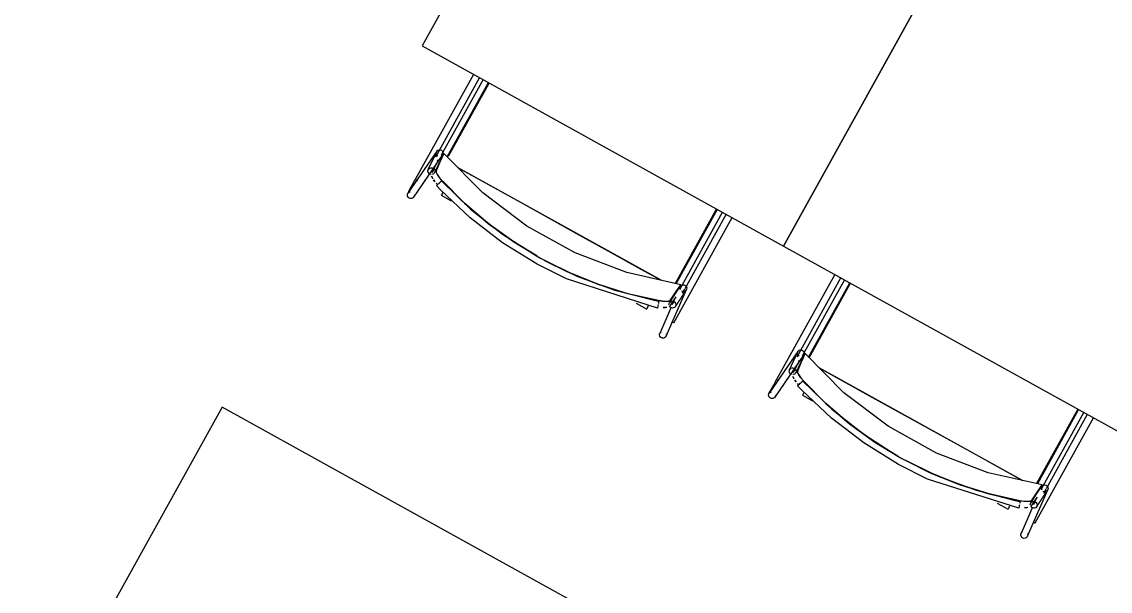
# Model space of a CAD drawing. Header units: metres. Extents: x 2.5 to 42.6, y 0.9 to 31.9.
# Drawn here: x 23.102 to 23.777, y 19.527 to 19.88 of the extents above; entities that cross this region are included whole.
import ezdxf

# ---------------------------------------------------------------- set-up
doc = ezdxf.new("R2010")
doc.units = ezdxf.units.M
doc.layers.add('ARREDI', color=9, linetype='Continuous')
doc.layers.add('PARETI_STRUTTURE', color=7, linetype='Continuous')

msp = doc.modelspace()

# ---------------------------------------------------------------- linework, layer by layer
at = {"layer": 'ARREDI'}
for points in [[(23.47431, 20.08878), (23.35024, 19.86493), (23.57408, 19.74086), (23.69815, 19.96471)], [(23.69815, 19.96471), (23.57408, 19.74086), (23.79793, 19.61679), (23.922, 19.84064)], [(23.22617, 19.64109), (23.1021, 19.41724), (23.32595, 19.29317), (23.45001, 19.51702)]]:
    msp.add_lwpolyline(points, close=True, dxfattribs=at)
for points in [[(23.36576, 19.79618), (23.39126, 19.84219)], [(23.3599, 19.79663), (23.35933, 19.79713), (23.35896, 19.79778), (23.35884, 19.79851), (23.35899, 19.79925), (23.35921, 19.79968), (23.35921, 19.7997), (23.35937, 19.79989), (23.35995, 19.80035), (23.36066, 19.80058)], [(23.50386, 19.70711), (23.50717, 19.71201), (23.51045, 19.71693), (23.47706, 19.72444), (23.44503, 19.73664), (23.41504, 19.75326), (23.38774, 19.77395), (23.36367, 19.79829), (23.36124, 19.7929), (23.35884, 19.7875), (23.35895, 19.78662), (23.35972, 19.78511), (23.36104, 19.78323), (23.36263, 19.78136)], [(23.36066, 19.80059), (23.36141, 19.80057), (23.36211, 19.8003), (23.36268, 19.7998), (23.36304, 19.79914), (23.36316, 19.79841), (23.36302, 19.79767)], [(23.36191, 19.79682), (23.36368, 19.79828)], [(23.35553, 19.78528), (23.35483, 19.78555), (23.35426, 19.78603), (23.35388, 19.78667), (23.35377, 19.78739), (23.35377, 19.78746), (23.35391, 19.78812), (23.35396, 19.78825), (23.35428, 19.78874), (23.35487, 19.7892), (23.35558, 19.78944)], [(23.35558, 19.78944), (23.35633, 19.78942), (23.35703, 19.78916), (23.3576, 19.78867), (23.35796, 19.78803), (23.35809, 19.78731), (23.35809, 19.7873), (23.35795, 19.78659), (23.3579, 19.78645), (23.35758, 19.78596), (23.35699, 19.7855), (23.35628, 19.78527)], [(23.35653, 19.78648), (23.35828, 19.79041), (23.35896, 19.79192)], [(23.3596, 19.79337), (23.35999, 19.79424)], [(23.37241, 19.78945), (23.38494, 19.7825), (23.40506, 19.77135), (23.42526, 19.76015), (23.44547, 19.74895), (23.46566, 19.73775), (23.48579, 19.7266), (23.49833, 19.71965)], [(23.49831, 19.71966), (23.37242, 19.78944)], [(23.34591, 19.78213), (23.3459, 19.78214), (23.34595, 19.78211), (23.3462, 19.78196), (23.34665, 19.78171)], [(23.34665, 19.78172), (23.34723, 19.7814)], [(23.35597, 19.78416), (23.35672, 19.78269)], [(23.35676, 19.78264), (23.356, 19.78414)], [(23.35808, 19.78075), (23.35728, 19.78189)], [(23.35728, 19.78188), (23.358, 19.78084)], [(23.36261, 19.78136), (23.36096, 19.78332), (23.35968, 19.78518), (23.35893, 19.78665), (23.35882, 19.78751)], [(23.35961, 19.77893), (23.3589, 19.77976)], [(23.359, 19.77839), (23.35899, 19.77838)], [(23.35902, 19.77841), (23.35923, 19.77859), (23.3596, 19.77894), (23.3601, 19.77937), (23.36066, 19.77987), (23.3612, 19.78037)], [(23.3612, 19.78036), (23.36168, 19.78079), (23.36202, 19.7811), (23.36219, 19.78125)], [(23.42118, 19.73472), (23.40691, 19.7434), (23.39112, 19.75485), (23.37633, 19.76753), (23.36261, 19.78136)], [(23.36271, 19.78125), (23.37641, 19.76746), (23.39118, 19.7548), (23.40693, 19.74339), (23.42117, 19.73473)], [(23.34354, 19.77036), (23.34279, 19.77038), (23.3421, 19.77066), (23.34153, 19.77116), (23.34116, 19.77181), (23.34104, 19.77255), (23.34118, 19.77328), (23.34142, 19.77371), (23.34142, 19.77373), (23.34157, 19.77392), (23.34216, 19.77438), (23.34286, 19.77461)], [(23.34536, 19.77244), (23.34522, 19.7717), (23.34499, 19.77127), (23.34499, 19.77126), (23.34483, 19.77106), (23.34425, 19.7706), (23.34354, 19.77037)], [(23.3631, 19.77436), (23.36273, 19.77371), (23.36241, 19.77314), (23.36218, 19.77271), (23.36205, 19.77248)], [(23.53305, 19.7636), (23.50755, 19.71759)], [(23.44069, 19.72466), (23.42607, 19.73201)], [(23.42609, 19.732), (23.44064, 19.72468)], [(23.44122, 19.72442), (23.459, 19.71721), (23.47755, 19.71139), (23.49651, 19.70709)], [(23.49666, 19.70706), (23.47767, 19.71136), (23.45907, 19.71718), (23.44125, 19.72441)], [(23.51045, 19.71693), (23.51005, 19.71394), (23.51045, 19.71693)], [(23.51027, 19.71606), (23.51081, 19.71657), (23.51151, 19.71686), (23.51226, 19.71689), (23.51298, 19.71668), (23.51358, 19.71622), (23.51399, 19.7156)], [(23.51399, 19.7156), (23.51417, 19.71488), (23.51408, 19.71413), (23.51399, 19.71391), (23.51399, 19.71389), (23.51374, 19.71348), (23.5132, 19.71296), (23.51251, 19.71267), (23.51176, 19.71263), (23.51103, 19.71285)], [(23.5896, 19.6721), (23.6151, 19.71812)], [(23.50744, 19.70938), (23.50663, 19.70819), (23.50333, 19.70327)], [(23.48942, 19.70189), (23.48955, 19.70212), (23.48978, 19.70254), (23.4901, 19.70312), (23.49046, 19.70376)], [(23.49643, 19.70462), (23.4963, 19.70388), (23.49619, 19.70323), (23.49611, 19.70273), (23.49605, 19.70245), (23.49605, 19.70241), (23.49605, 19.70242), (23.4961, 19.70266)], [(23.49678, 19.70665), (23.49674, 19.70643), (23.49666, 19.70597), (23.49655, 19.70533)], [(23.49666, 19.70707), (23.49907, 19.70672), (23.50136, 19.70661), (23.50306, 19.70675), (23.50386, 19.70711)], [(23.50389, 19.7071), (23.50311, 19.70674), (23.50145, 19.70659), (23.49919, 19.7067), (23.49666, 19.70706)], [(23.50171, 19.70285), (23.50085, 19.70278), (23.4996, 19.70284)], [(23.49961, 19.70283), (23.50091, 19.70277)], [(23.50314, 19.70449), (23.50323, 19.70523), (23.50346, 19.70576), (23.50356, 19.70588), (23.50407, 19.70638), (23.50409, 19.70638), (23.50477, 19.70666), (23.5055, 19.70669), (23.50621, 19.70647), (23.50682, 19.70601), (23.50723, 19.70538)], [(23.50723, 19.70538), (23.50741, 19.70465), (23.50733, 19.70392), (23.50709, 19.70339), (23.50699, 19.70325), (23.50652, 19.70279), (23.50647, 19.70277), (23.50579, 19.70249), (23.50505, 19.70246), (23.50433, 19.70268), (23.50373, 19.70314)], [(23.50483, 19.69405), (23.50541, 19.69373)], [(23.49744, 19.68507), (23.49726, 19.68579), (23.49735, 19.68654), (23.49744, 19.68676), (23.49744, 19.68677), (23.49769, 19.68719), (23.49823, 19.6877)], [(23.50542, 19.69372), (23.50586, 19.69347), (23.50613, 19.69333)], [(23.50617, 19.6933), (23.50616, 19.69332)], [(23.5014, 19.68674), (23.50157, 19.68602), (23.50149, 19.68527), (23.5014, 19.68505), (23.5014, 19.68503), (23.50115, 19.68462), (23.50061, 19.6841), (23.49992, 19.68381), (23.49917, 19.68377), (23.49845, 19.68399), (23.49785, 19.68445), (23.49743, 19.68506)], [(23.72771, 19.58304), (23.73101, 19.58794), (23.73429, 19.59286), (23.7009, 19.60037), (23.66887, 19.61256), (23.6389, 19.62919), (23.61158, 19.64988), (23.58751, 19.67422), (23.58508, 19.66883), (23.58268, 19.66343), (23.58279, 19.66255), (23.58357, 19.66104), (23.58489, 19.65916), (23.58647, 19.65729)], [(23.58374, 19.67256), (23.58317, 19.67306), (23.58281, 19.67371), (23.58269, 19.67445), (23.58284, 19.67518), (23.58306, 19.67561), (23.58306, 19.67563), (23.58321, 19.67582), (23.5838, 19.67628), (23.5845, 19.67651)], [(23.58451, 19.67652), (23.58526, 19.6765), (23.58595, 19.67623), (23.58652, 19.67573), (23.58688, 19.67507), (23.58701, 19.67434), (23.58687, 19.6736)], [(23.58576, 19.67275), (23.58752, 19.67421)], [(23.58037, 19.66241), (23.58212, 19.66634), (23.5828, 19.66785)], [(23.58345, 19.6693), (23.58384, 19.67017)], [(23.57938, 19.66121), (23.57867, 19.66148), (23.5781, 19.66196), (23.57773, 19.6626), (23.57762, 19.66332), (23.57762, 19.66339), (23.57775, 19.66405), (23.57781, 19.66419), (23.57813, 19.66467), (23.57871, 19.66513), (23.57942, 19.66537)], [(23.57942, 19.66537), (23.58017, 19.66535), (23.58088, 19.66509), (23.58145, 19.6646), (23.58181, 19.66396), (23.58193, 19.66324), (23.58193, 19.66323), (23.5818, 19.66252), (23.58174, 19.66238), (23.58142, 19.66189), (23.58084, 19.66144), (23.58013, 19.6612)], [(23.58646, 19.65729), (23.5848, 19.65925), (23.58353, 19.66111), (23.58278, 19.66258), (23.58266, 19.66344)], [(23.59626, 19.66538), (23.60879, 19.65843), (23.62891, 19.64728), (23.6491, 19.63609), (23.66931, 19.62488), (23.68951, 19.61368), (23.70963, 19.60253), (23.72217, 19.59559)], [(23.72216, 19.59559), (23.59627, 19.66537)], [(23.56976, 19.65806), (23.56974, 19.65807), (23.56978, 19.65805), (23.57005, 19.65789), (23.57049, 19.65764)], [(23.5705, 19.65765), (23.57108, 19.65733)], [(23.57981, 19.6601), (23.58056, 19.65862)], [(23.5806, 19.65857), (23.57984, 19.66007)], [(23.58192, 19.65668), (23.58113, 19.65782)], [(23.58113, 19.65781), (23.58185, 19.65677)], [(23.58345, 19.65486), (23.58276, 19.65569)], [(23.58285, 19.65432), (23.58283, 19.65431)], [(23.58286, 19.65434), (23.58307, 19.65452), (23.58345, 19.65487), (23.58395, 19.6553), (23.5845, 19.6558), (23.58504, 19.6563)], [(23.58505, 19.65629), (23.58552, 19.65672), (23.58587, 19.65703), (23.58603, 19.65718)], [(23.64502, 19.61065), (23.63076, 19.61933), (23.61497, 19.63078), (23.60018, 19.64346), (23.58645, 19.65729)], [(23.58656, 19.65718), (23.60025, 19.64339), (23.61503, 19.63073), (23.63078, 19.61932), (23.64501, 19.61066)], [(23.56739, 19.64629), (23.56664, 19.64631), (23.56594, 19.64659), (23.56537, 19.64709), (23.565, 19.64774), (23.56489, 19.64847), (23.56503, 19.64921), (23.56526, 19.64964), (23.56526, 19.64965), (23.56542, 19.64985), (23.566, 19.65031), (23.56671, 19.65054)], [(23.5692, 19.64837), (23.56907, 19.64763), (23.56883, 19.6472), (23.56883, 19.64719), (23.56868, 19.64699), (23.56809, 19.64654), (23.56739, 19.6463)], [(23.58694, 19.65029), (23.58658, 19.64964), (23.58626, 19.64907), (23.58602, 19.64864), (23.5859, 19.64841)], [(23.7569, 19.63953), (23.7314, 19.59352)], [(23.66453, 19.6006), (23.64992, 19.60794)], [(23.64993, 19.60793), (23.66449, 19.60061)], [(23.66506, 19.60035), (23.68284, 19.59314), (23.7014, 19.58732), (23.72036, 19.58302)], [(23.7205, 19.58299), (23.70151, 19.5873), (23.68292, 19.59311), (23.6651, 19.60034)], [(23.7343, 19.59286), (23.7339, 19.58987), (23.7343, 19.59286)], [(23.73412, 19.59199), (23.73466, 19.5925), (23.73536, 19.59279), (23.73611, 19.59282), (23.73683, 19.59261), (23.73742, 19.59215), (23.73784, 19.59153)], [(23.73784, 19.59153), (23.73802, 19.59081), (23.73792, 19.59006), (23.73784, 19.58984), (23.73784, 19.58982), (23.73759, 19.58941), (23.73705, 19.58889), (23.73635, 19.5886), (23.7356, 19.58856), (23.73488, 19.58878)], [(23.71327, 19.57782), (23.71339, 19.57805), (23.71363, 19.57847), (23.71395, 19.57905), (23.71431, 19.57969)], [(23.72027, 19.58055), (23.72015, 19.57981), (23.72004, 19.57916), (23.71995, 19.57866), (23.7199, 19.57838), (23.7199, 19.57834), (23.7199, 19.57835), (23.71994, 19.57859)], [(23.72063, 19.58258), (23.72059, 19.58236), (23.7205, 19.5819), (23.72039, 19.58126)], [(23.7205, 19.583), (23.72292, 19.58265), (23.72521, 19.58254), (23.7269, 19.58268), (23.72771, 19.58304)], [(23.72773, 19.58303), (23.72695, 19.58267), (23.7253, 19.58252), (23.72304, 19.58263), (23.72051, 19.58299)], [(23.72699, 19.58042), (23.72707, 19.58116), (23.72731, 19.58169), (23.72741, 19.58181), (23.72792, 19.58231), (23.72793, 19.58231), (23.72861, 19.58259), (23.72935, 19.58262), (23.73006, 19.5824), (23.73067, 19.58194), (23.73107, 19.58131)], [(23.73128, 19.58531), (23.73048, 19.58412), (23.72716, 19.5792)], [(23.73108, 19.58131), (23.73126, 19.58059), (23.73117, 19.57985), (23.73094, 19.57932), (23.73084, 19.57918), (23.73037, 19.57872), (23.73031, 19.5787), (23.72963, 19.57842), (23.7289, 19.57839), (23.72817, 19.57861), (23.72758, 19.57907)], [(23.72556, 19.57878), (23.7247, 19.57871), (23.72345, 19.57877)], [(23.72345, 19.57876), (23.72476, 19.5787)], [(23.72868, 19.56998), (23.72926, 19.56966)], [(23.72926, 19.56965), (23.72971, 19.5694), (23.72997, 19.56926)], [(23.73002, 19.56923), (23.73, 19.56925)], [(23.72128, 19.561), (23.7211, 19.56172), (23.7212, 19.56247), (23.72128, 19.56269), (23.72128, 19.5627), (23.72153, 19.56312), (23.72207, 19.56364)], [(23.72525, 19.56267), (23.72543, 19.56195), (23.72533, 19.5612), (23.72525, 19.56098), (23.72525, 19.56096), (23.725, 19.56055), (23.72446, 19.56003), (23.72376, 19.55974), (23.72301, 19.5597), (23.72229, 19.55992), (23.72169, 19.56038), (23.72128, 19.56099)]]:
    msp.add_lwpolyline(points, dxfattribs=at)
at = {"layer": 'PARETI_STRUTTURE'}
for points in [[(23.38202, 19.84731), (23.3459, 19.78213)], [(23.35869, 19.79628), (23.38581, 19.84521)], [(23.38797, 19.84401), (23.36203, 19.79721)], [(23.3666, 19.79652), (23.39175, 19.84191)], [(23.35922, 19.79969), (23.34141, 19.77371)], [(23.34499, 19.77127), (23.3628, 19.79724)], [(23.35396, 19.78825), (23.35899, 19.79889)], [(23.3629, 19.79703), (23.36284, 19.79691), (23.36279, 19.7968), (23.36273, 19.79667), (23.36268, 19.79656), (23.36262, 19.79644), (23.36257, 19.79633), (23.36251, 19.7962), (23.36245, 19.79609), (23.3624, 19.79596), (23.36234, 19.79585), (23.36229, 19.79573), (23.36223, 19.79562), (23.36218, 19.79549), (23.36212, 19.79537), (23.36205, 19.79526), (23.362, 19.79513), (23.36194, 19.79502), (23.36189, 19.7949), (23.36183, 19.79478), (23.36177, 19.79466), (23.36172, 19.79455), (23.36166, 19.79442), (23.36161, 19.79431), (23.36155, 19.79419), (23.3615, 19.79408), (23.36144, 19.79395), (23.36139, 19.79383), (23.36133, 19.79371), (23.36127, 19.79359), (23.36122, 19.79348), (23.36116, 19.79335), (23.36111, 19.79324), (23.36105, 19.79312), (23.361, 19.79301), (23.36094, 19.79288), (23.36089, 19.79277), (23.36083, 19.79265), (23.36077, 19.79253), (23.36072, 19.79241), (23.36066, 19.79228), (23.36061, 19.79217), (23.36055, 19.79205), (23.36048, 19.79194), (23.36043, 19.79181), (23.36037, 19.7917), (23.36032, 19.79158), (23.36026, 19.79146), (23.3602, 19.79134), (23.36015, 19.79123), (23.36009, 19.7911), (23.36004, 19.79099), (23.35998, 19.79087), (23.35993, 19.79074), (23.35987, 19.79063), (23.35982, 19.79051), (23.35976, 19.7904), (23.3597, 19.79027), (23.35965, 19.79016), (23.35959, 19.79003), (23.35954, 19.78992), (23.35948, 19.7898), (23.35943, 19.78969), (23.35937, 19.78956), (23.35932, 19.78944), (23.35926, 19.78933), (23.3592, 19.7892), (23.35915, 19.78909), (23.35909, 19.78896), (23.35904, 19.78885), (23.35898, 19.78873), (23.35893, 19.78862), (23.35886, 19.78849), (23.3588, 19.78838), (23.35875, 19.78826), (23.35869, 19.78815), (23.35864, 19.78802), (23.35858, 19.7879), (23.35852, 19.78778), (23.35847, 19.78766), (23.35841, 19.78755), (23.35836, 19.78742), (23.3583, 19.78731), (23.35825, 19.78719), (23.35819, 19.78708), (23.35814, 19.78695), (23.35808, 19.78684), (23.35802, 19.78671), (23.35797, 19.7866), (23.35791, 19.78648), (23.3579, 19.78645)], [(23.35825, 19.79039), (23.35736, 19.78878)], [(23.34124, 19.77349), (23.34185, 19.77469), (23.3426, 19.77612), (23.34415, 19.77898), (23.34589, 19.78213)], [(23.42151, 19.72955), (23.40004, 19.7429), (23.37998, 19.75832), (23.36158, 19.77564), (23.35898, 19.77837)], [(23.36221, 19.78127), (23.38025, 19.76379), (23.39993, 19.74825), (23.42109, 19.73475), (23.42361, 19.73334)], [(23.36204, 19.77245), (23.36827, 19.76899)], [(23.53256, 19.76388), (23.50698, 19.71771)], [(23.51011, 19.71445), (23.53635, 19.76178)], [(23.50617, 19.6933), (23.5423, 19.75848)], [(23.53851, 19.76058), (23.51293, 19.71441)], [(23.49605, 19.70241), (23.43958, 19.72046), (23.42151, 19.72956)], [(23.42361, 19.73334), (23.44612, 19.7223), (23.46962, 19.71358), (23.49387, 19.70726), (23.49679, 19.70668)], [(23.60587, 19.72324), (23.56974, 19.65806)], [(23.58253, 19.67221), (23.60966, 19.72114)], [(23.50347, 19.70576), (23.5098, 19.71562)], [(23.51002, 19.71563), (23.50959, 19.71464)], [(23.51281, 19.71421), (23.51138, 19.71164)], [(23.61182, 19.71995), (23.58587, 19.67314)], [(23.59002, 19.67168), (23.6156, 19.71785)], [(23.5014, 19.68504), (23.51399, 19.7139)], [(23.50704, 19.70879), (23.50518, 19.70452)], [(23.50573, 19.70654), (23.50623, 19.70744)], [(23.514, 19.7139), (23.51344, 19.71328), (23.51337, 19.71317), (23.5133, 19.71306), (23.51323, 19.71295), (23.51316, 19.71284), (23.51308, 19.71272), (23.51301, 19.71261), (23.51294, 19.71252), (23.51287, 19.7124), (23.5128, 19.71229), (23.51273, 19.71218), (23.51266, 19.71207), (23.51259, 19.71196), (23.51252, 19.71185), (23.51245, 19.71174), (23.51237, 19.71163), (23.5123, 19.71152), (23.51223, 19.7114), (23.51216, 19.71129), (23.51209, 19.71118), (23.51202, 19.71107), (23.51195, 19.71096), (23.51189, 19.71085), (23.51182, 19.71074), (23.51173, 19.71063), (23.51166, 19.71052), (23.51159, 19.71042), (23.51152, 19.71031), (23.51145, 19.7102), (23.51139, 19.71009), (23.51132, 19.70997), (23.51125, 19.70986), (23.51118, 19.70975), (23.51111, 19.70964), (23.51102, 19.70953), (23.51095, 19.70942), (23.51089, 19.70931), (23.51082, 19.7092), (23.51075, 19.70909), (23.51068, 19.70897), (23.51061, 19.70886), (23.51054, 19.70875), (23.51047, 19.70864), (23.5104, 19.70853), (23.51032, 19.70842), (23.51025, 19.70832), (23.51018, 19.70821), (23.51011, 19.7081), (23.51004, 19.70799), (23.50997, 19.70788), (23.5099, 19.70777), (23.50983, 19.70765), (23.50976, 19.70754), (23.50968, 19.70743), (23.50961, 19.70732), (23.50954, 19.70721), (23.50947, 19.7071), (23.5094, 19.70699), (23.50933, 19.70688), (23.50926, 19.70677), (23.50919, 19.70665), (23.50912, 19.70654), (23.50905, 19.70643), (23.50897, 19.70632), (23.5089, 19.70622), (23.50883, 19.70611), (23.50876, 19.706), (23.50869, 19.70589), (23.50862, 19.70578), (23.50855, 19.70567), (23.50848, 19.70556), (23.50841, 19.70545), (23.50834, 19.70534), (23.50826, 19.70522), (23.50819, 19.70511), (23.50812, 19.705), (23.50805, 19.70489), (23.50798, 19.70478), (23.50791, 19.70467), (23.50784, 19.70456), (23.50777, 19.70445), (23.5077, 19.70434), (23.50764, 19.70422), (23.50755, 19.70413), (23.50748, 19.70402), (23.50741, 19.7039), (23.50734, 19.70379), (23.50727, 19.70368), (23.5072, 19.70357), (23.50714, 19.70346), (23.50708, 19.70339)], [(23.48272, 19.70556), (23.4894, 19.70185)], [(23.50453, 19.70303), (23.49743, 19.68676)], [(23.58306, 19.67562), (23.56526, 19.64964)], [(23.57781, 19.66419), (23.58284, 19.67482)], [(23.56883, 19.6472), (23.58664, 19.67317)], [(23.58674, 19.67296), (23.58669, 19.67284), (23.58663, 19.67273), (23.58658, 19.6726), (23.58652, 19.67249), (23.58647, 19.67237), (23.58641, 19.67226), (23.58635, 19.67213), (23.5863, 19.67202), (23.58624, 19.6719), (23.58619, 19.67178), (23.58613, 19.67166), (23.58608, 19.67155), (23.58602, 19.67142), (23.58597, 19.6713), (23.5859, 19.67119), (23.58584, 19.67106), (23.58579, 19.67095), (23.58573, 19.67083), (23.58567, 19.67071), (23.58562, 19.67059), (23.58556, 19.67048), (23.58551, 19.67035), (23.58545, 19.67024), (23.5854, 19.67012), (23.58534, 19.67001), (23.58529, 19.66988), (23.58523, 19.66976), (23.58517, 19.66965), (23.58512, 19.66952), (23.58506, 19.66941), (23.58501, 19.66928), (23.58495, 19.66917), (23.5849, 19.66905), (23.58484, 19.66894), (23.58479, 19.66881), (23.58473, 19.6687), (23.58467, 19.66858), (23.58462, 19.66846), (23.58456, 19.66834), (23.58451, 19.66821), (23.58445, 19.6681), (23.5844, 19.66798), (23.58434, 19.66787), (23.58427, 19.66774), (23.58422, 19.66763), (23.58416, 19.66751), (23.5841, 19.6674), (23.58405, 19.66727), (23.58399, 19.66716), (23.58394, 19.66703), (23.58388, 19.66692), (23.58383, 19.6668), (23.58377, 19.66667), (23.58372, 19.66656), (23.58366, 19.66644), (23.5836, 19.66633), (23.58355, 19.6662), (23.58349, 19.66609), (23.58344, 19.66596), (23.58338, 19.66585), (23.58333, 19.66573), (23.58327, 19.66562), (23.58322, 19.66549), (23.58316, 19.66537), (23.5831, 19.66526), (23.58305, 19.66513), (23.58299, 19.66502), (23.58294, 19.6649), (23.58288, 19.66478), (23.58283, 19.66466), (23.58277, 19.66455), (23.58272, 19.66442), (23.58265, 19.66431), (23.58259, 19.66419), (23.58254, 19.66408), (23.58248, 19.66395), (23.58242, 19.66383), (23.58237, 19.66371), (23.58231, 19.66359), (23.58226, 19.66348), (23.5822, 19.66335), (23.58215, 19.66324), (23.58209, 19.66312), (23.58204, 19.66301), (23.58198, 19.66288), (23.58192, 19.66277), (23.58187, 19.66265), (23.58181, 19.66253), (23.58176, 19.66241), (23.58174, 19.66238)], [(23.58211, 19.66635), (23.58119, 19.66471)], [(23.56508, 19.64942), (23.56569, 19.65062), (23.56644, 19.65205), (23.568, 19.65491), (23.56975, 19.65806)], [(23.64535, 19.60548), (23.62388, 19.61883), (23.60383, 19.63425), (23.58542, 19.65157), (23.58283, 19.6543)], [(23.58606, 19.6572), (23.6041, 19.63972), (23.62378, 19.62418), (23.64493, 19.61068), (23.64746, 19.60927)], [(23.58588, 19.64838), (23.59212, 19.64492)], [(23.73002, 19.56923), (23.76614, 19.63441)], [(23.7564, 19.63981), (23.73082, 19.59364)], [(23.73396, 19.59038), (23.76019, 19.63771)], [(23.76235, 19.63651), (23.73677, 19.59034)], [(23.64745, 19.60927), (23.66997, 19.59823), (23.69347, 19.58951), (23.71772, 19.58319), (23.72063, 19.58261)], [(23.71989, 19.57834), (23.66342, 19.59639), (23.64535, 19.60549)], [(23.72525, 19.56097), (23.73783, 19.58983)], [(23.72731, 19.58169), (23.73365, 19.59155)], [(23.73784, 19.58984), (23.73729, 19.58921), (23.73722, 19.5891), (23.73715, 19.58899), (23.73708, 19.58888), (23.73701, 19.58877), (23.73692, 19.58865), (23.73685, 19.58854), (23.73679, 19.58845), (23.73672, 19.58834), (23.73665, 19.58822), (23.73658, 19.58811), (23.73651, 19.588), (23.73644, 19.58789), (23.73637, 19.58778), (23.7363, 19.58767), (23.73622, 19.58756), (23.73615, 19.58745), (23.73608, 19.58734), (23.73601, 19.58722), (23.73594, 19.58711), (23.73587, 19.587), (23.7358, 19.58689), (23.73573, 19.58678), (23.73566, 19.58667), (23.73558, 19.58656), (23.73551, 19.58645), (23.73544, 19.58635), (23.73537, 19.58624), (23.7353, 19.58613), (23.73523, 19.58602), (23.73516, 19.5859), (23.73509, 19.58579), (23.73502, 19.58568), (23.73495, 19.58557), (23.73487, 19.58546), (23.7348, 19.58535), (23.73473, 19.58524), (23.73466, 19.58513), (23.73459, 19.58502), (23.73452, 19.5849), (23.73445, 19.58479), (23.73438, 19.58468), (23.73431, 19.58457), (23.73424, 19.58446), (23.73416, 19.58435), (23.73409, 19.58425), (23.73402, 19.58414), (23.73395, 19.58403), (23.73388, 19.58392), (23.73381, 19.58381), (23.73374, 19.5837), (23.73367, 19.58359), (23.7336, 19.58347), (23.73354, 19.58336), (23.73345, 19.58325), (23.73338, 19.58314), (23.73331, 19.58303), (23.73324, 19.58292), (23.73317, 19.58281), (23.7331, 19.5827), (23.73304, 19.58259), (23.73297, 19.58247), (23.7329, 19.58236), (23.73281, 19.58225), (23.73274, 19.58215), (23.73267, 19.58204), (23.7326, 19.58193), (23.73254, 19.58182), (23.73247, 19.58171), (23.7324, 19.5816), (23.73233, 19.58149), (23.73226, 19.58138), (23.73219, 19.58127), (23.7321, 19.58115), (23.73204, 19.58104), (23.73197, 19.58093), (23.7319, 19.58082), (23.73183, 19.58071), (23.73176, 19.5806), (23.73169, 19.58049), (23.73162, 19.58038), (23.73155, 19.58027), (23.73148, 19.58015), (23.7314, 19.58006), (23.73133, 19.57995), (23.73126, 19.57984), (23.73119, 19.57972), (23.73112, 19.57961), (23.73105, 19.5795), (23.73098, 19.57939), (23.73092, 19.57932)], [(23.73387, 19.59156), (23.73344, 19.59057)], [(23.73665, 19.59014), (23.73522, 19.58757)], [(23.70657, 19.58149), (23.71325, 19.57778)], [(23.73088, 19.58472), (23.72902, 19.58045)], [(23.72957, 19.58247), (23.73007, 19.58337)], [(23.72837, 19.57896), (23.72127, 19.56269)]]:
    msp.add_lwpolyline(points, dxfattribs=at)

doc.saveas('drawing.dxf')
